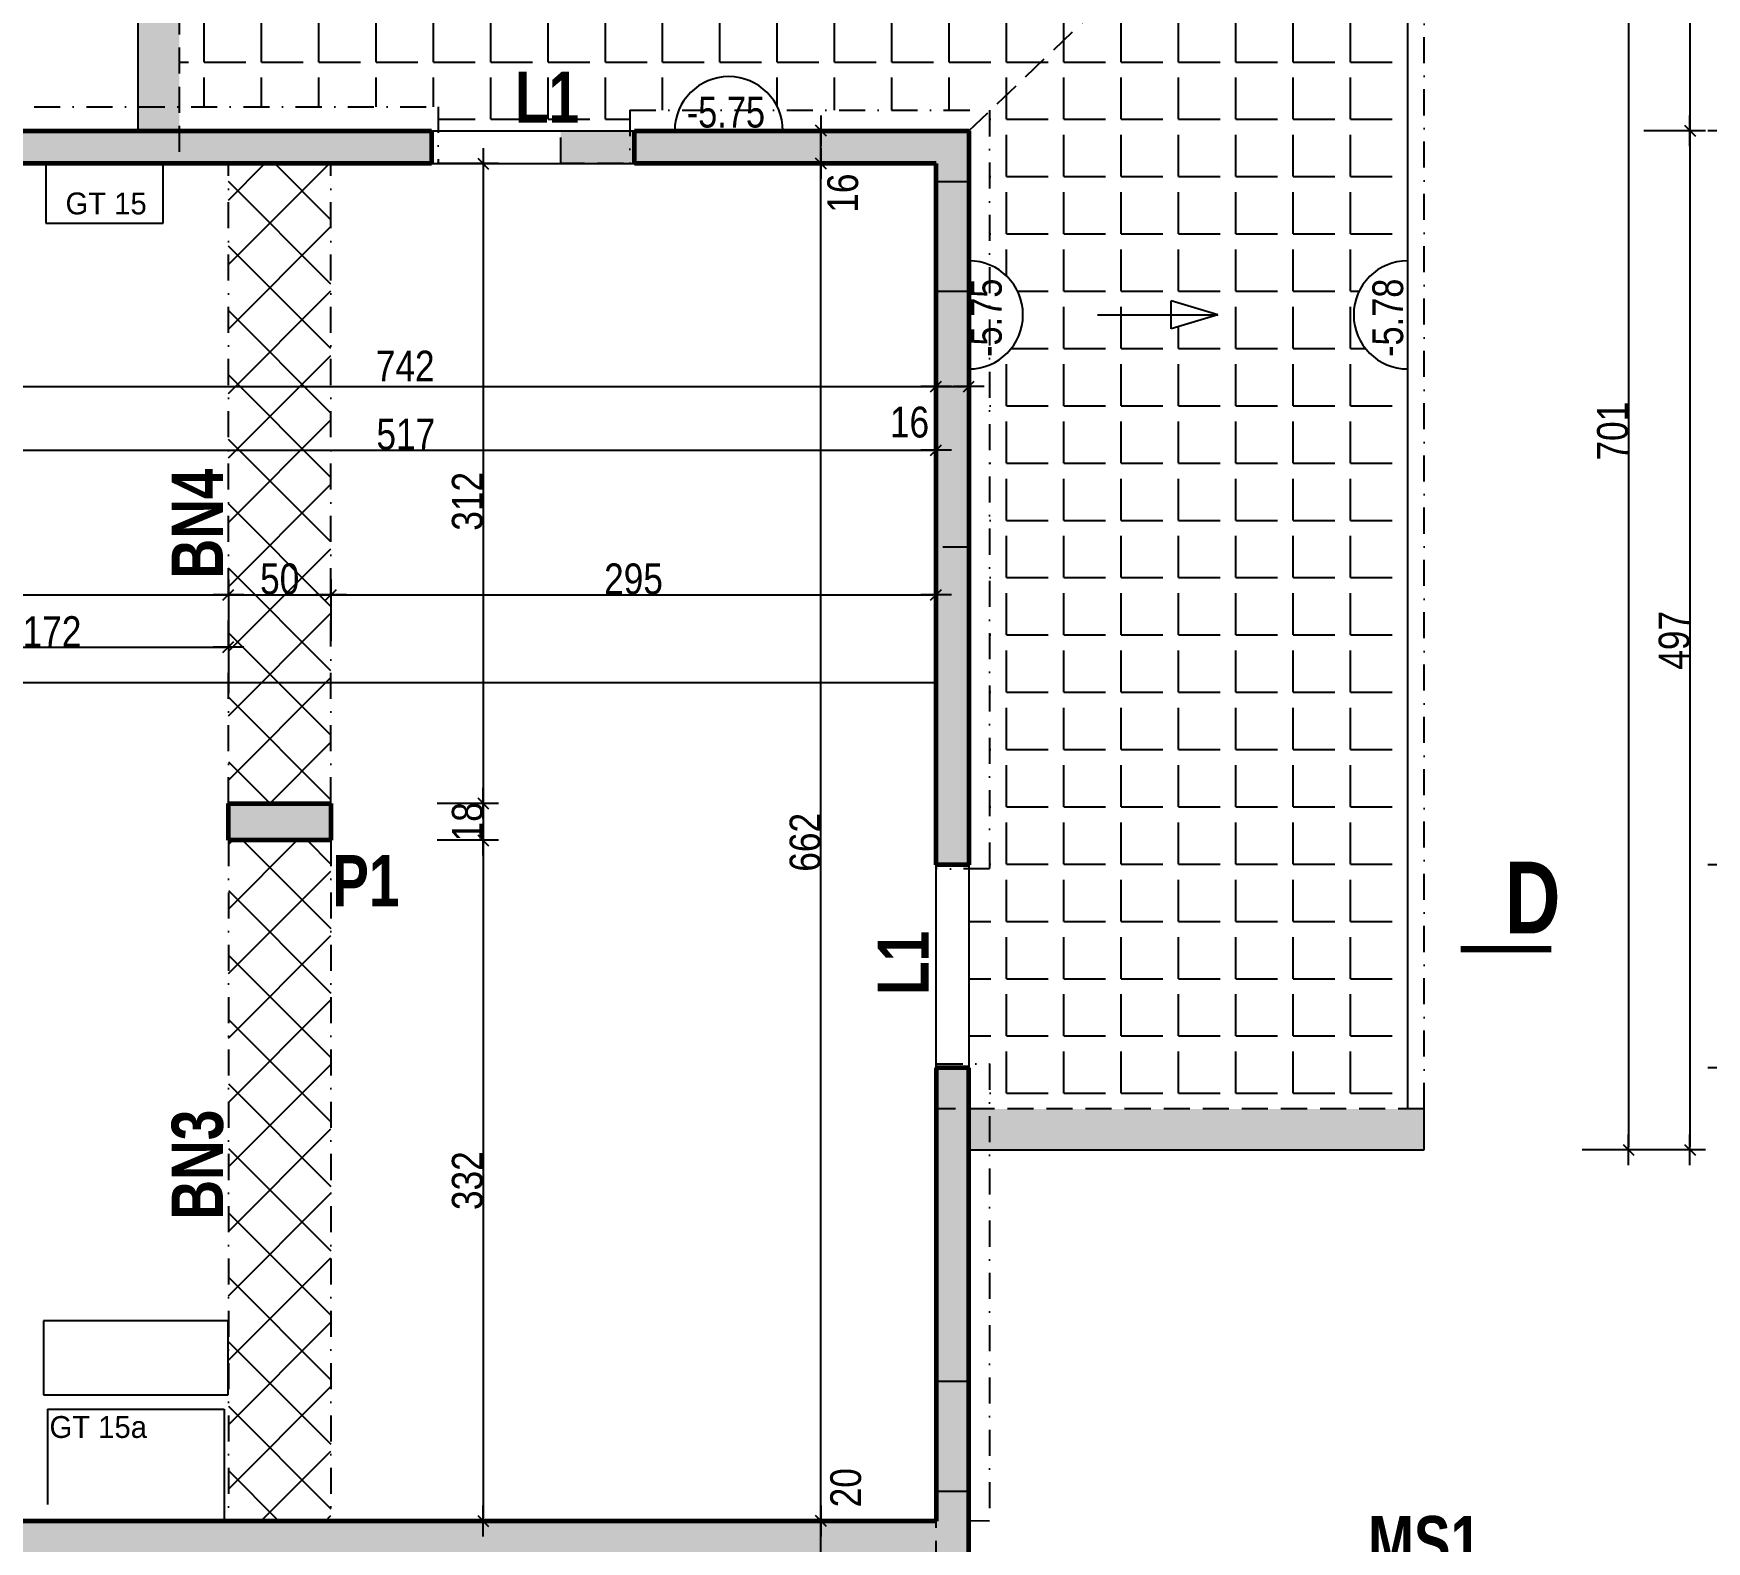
# Model space of a CAD drawing. Header units: centimetres. Extents: x 16433 to 114398, y -50094 to -12305.
# Drawn here: x 56272 to 57087, y -35311 to -34576 of the extents above; entities that cross this region are included whole.
import ezdxf
from ezdxf.enums import TextEntityAlignment as Align

# ---------------------------------------------------------------- set-up
doc = ezdxf.new("R2010")
doc.units = ezdxf.units.CM
doc.header["$LTSCALE"] = 0.5
doc.linetypes.add('CACHEX2', pattern=[19.05, 12.7, -6.35])
doc.linetypes.add('TIRETPTX2', pattern=[50.8, 25.4, -12.7, 0, -12.7])
doc.layers.get('DEFPOINTS').update_dxf_attribs({"linetype": 'CONTINUOUS'})
for name, color, linetype in [('01_cote_gen', 4, 'CONTINUOUS'), ('01_isolant ext', 2, 'TIRETPTX2'), ('01_linteaux', 2, 'CONTINUOUS'), ('01_murs_sup', 2, 'CACHEX2'), ('01_poch_BN', 9, 'CONTINUOUS'), ('01_poch_murs', 253, 'CONTINUOUS'), ('01_poch_poteaux', 250, 'CONTINUOUS'), ('01_resv', 32, 'CONTINUOUS'), ('01_texte', 230, 'CONTINUOUS'), ('AA_COTES', 2, 'CONTINUOUS')]:
    doc.layers.add(name, color=color, linetype=linetype)
doc.layers.add('01_murs_coup', color=5, linetype='CONTINUOUS', lineweight=60)
doc.styles.add('Geneva', font='')
doc.styles.add('impact', font='impact.ttf')
doc.styles.add('MATTE_TXT', font='arial.ttf')
doc.styles.add('STYLE2', font='ARIALN.TTF')
doc.styles.get('Geneva').set_extended_font_data('Geneva')
doc.dimstyles.new('JB50', dxfattribs={"dimscale": 0.1, "dimtxt": 150, "dimasz": 15, "dimexe": 0.1, "dimexo": 0.1, "dimgap": 0.09, "dimtad": 1, "dimdec": 1, "dimdsep": 46, "dimtxsty": 'STYLE2', "dimblk1": 'BOND_G', "dimblk2": 'BOND_D', "dimsah": 1, "dimcen": 1.5, "dimdle": 0.01, "dimse1": 1, "dimse2": 1, "dimclrd": 4, "dimclre": 2, "dimclrt": 6, "dimazin": 2, "dimtfac": 2.333333, "dimtdec": 1, "dimtix": 1, "dimtmove": 2, "dimatfit": 3, "dimldrblk": 'BOND_G', "dimfxl": 1, "dimtolj": 1, "dimtzin": 0, "dimarcsym": 0})
pattern_1 = [(135, (10416.925, 1704.3274), (-11.2253202, 9e-16), [7.9375, -7.9375])]

# ---------------------------------------------------------------- blocks, each defined once
blk = doc.blocks.new('BOND_G')
at = {"layer": 'AA_COTES', "color": 0}
for p, q in [((0, -5), (0, 15)), ((5, 0), (-5, 0)), ((1.77, 1.77), (-1.77, -1.77))]:
    blk.add_line(p, q, dxfattribs=at)
blk = doc.blocks.new('BOND_D')
at = {"layer": 'AA_COTES', "color": 0}
for p, q in [((5, 0), (-5, 0)), ((-1.77, -1.77), (1.77, 1.77)), ((0, 5), (0, -15))]:
    blk.add_line(p, q, dxfattribs=at)
blk = doc.blocks.new('*D3171')
at = {"layer": '01_cote_gen', "color": 4, "lineweight": -2, "transparency": 16777216}
blk.add_line((56713.31, -34747.96), (56726.31, -34747.96), dxfattribs=at)
at = {"layer": 'DEFPOINTS', "color": 0}
for p in [(56727.81, -34747.96), (56727.81, -34801.91), (56711.81, -34809.91)]:
    blk.add_point(p, dxfattribs=at)
at = {"layer": '01_cote_gen', "color": 4, "lineweight": -2, "transparency": 16777216, "xscale": 1.5, "yscale": 1.5, "zscale": 1.5, "rotation": 180}
blk.add_blockref('BOND_G', (56711.81, -34747.96), dxfattribs=at)
at = {"layer": '01_cote_gen', "color": 4, "lineweight": -2, "transparency": 16777216, "xscale": 1.5, "yscale": 1.5, "zscale": 1.5}
blk.add_blockref('BOND_D', (56727.81, -34747.96), dxfattribs=at)
at = {"layer": '01_cote_gen', "color": 6, "transparency": 16777216, "insert": (56698.87, -34765.41), "char_height": 15, "attachment_point": 5, "style": 'STYLE2'}
blk.add_mtext('\\A1;16', dxfattribs=at)
blk = doc.blocks.new('*D3175')
at = {"layer": '01_cote_gen', "color": 4, "lineweight": -2, "transparency": 16777216}
blk.add_line((55971.3, -34747.96), (56710.31, -34747.96), dxfattribs=at)
at = {"layer": 'DEFPOINTS', "color": 0}
for p in [(56711.81, -34747.96), (56711.81, -34778.59), (55969.8, -34791.05)]:
    blk.add_point(p, dxfattribs=at)
at = {"layer": '01_cote_gen', "color": 4, "lineweight": -2, "transparency": 16777216, "xscale": 1.5, "yscale": 1.5, "zscale": 1.5, "rotation": 180}
blk.add_blockref('BOND_G', (55969.8, -34747.96), dxfattribs=at)
at = {"layer": '01_cote_gen', "color": 4, "lineweight": -2, "transparency": 16777216, "xscale": 1.5, "yscale": 1.5, "zscale": 1.5}
blk.add_blockref('BOND_D', (56711.81, -34747.96), dxfattribs=at)
at = {"layer": '01_cote_gen', "color": 6, "transparency": 16777216, "insert": (56452.98, -34737.98), "char_height": 15, "attachment_point": 5, "style": 'STYLE2'}
blk.add_mtext('\\A1;742', dxfattribs=at)
blk = doc.blocks.new('*D3143')
at = {"layer": '01_cote_gen', "color": 4, "lineweight": -2, "transparency": 16777216}
blk.add_line((56196.3, -34778.97), (56710.31, -34778.97), dxfattribs=at)
at = {"layer": 'DEFPOINTS', "color": 0}
for p in [(56711.81, -34778.97), (56194.8, -34801.47), (56711.81, -34801.47)]:
    blk.add_point(p, dxfattribs=at)
at = {"layer": '01_cote_gen', "color": 4, "lineweight": -2, "transparency": 16777216, "xscale": 1.5, "yscale": 1.5, "zscale": 1.5, "rotation": 180}
blk.add_blockref('BOND_G', (56194.8, -34778.97), dxfattribs=at)
at = {"layer": '01_cote_gen', "color": 4, "lineweight": -2, "transparency": 16777216, "xscale": 1.5, "yscale": 1.5, "zscale": 1.5}
blk.add_blockref('BOND_D', (56711.81, -34778.97), dxfattribs=at)
at = {"layer": '01_cote_gen', "color": 6, "transparency": 16777216, "insert": (56453.31, -34771.3), "char_height": 15, "attachment_point": 5, "style": 'STYLE2'}
blk.add_mtext('\\A1;517', dxfattribs=at)
blk = doc.blocks.new('*D3193')
at = {"layer": '01_cote_gen', "color": 4, "lineweight": -2, "transparency": 16777216}
blk.add_line((56368.31, -34849.52), (56415.31, -34849.52), dxfattribs=at)
at = {"layer": 'DEFPOINTS', "color": 0}
for p in [(56416.81, -34849.52), (56366.81, -34896.62), (56416.81, -34896.63)]:
    blk.add_point(p, dxfattribs=at)
at = {"layer": '01_cote_gen', "color": 4, "lineweight": -2, "transparency": 16777216, "xscale": 1.5, "yscale": 1.5, "zscale": 1.5, "rotation": 180}
blk.add_blockref('BOND_G', (56366.81, -34849.52), dxfattribs=at)
at = {"layer": '01_cote_gen', "color": 4, "lineweight": -2, "transparency": 16777216, "xscale": 1.5, "yscale": 1.5, "zscale": 1.5}
blk.add_blockref('BOND_D', (56416.81, -34849.52), dxfattribs=at)
at = {"layer": '01_cote_gen', "color": 6, "transparency": 16777216, "insert": (56391.81, -34841.85), "char_height": 15, "attachment_point": 5, "style": 'STYLE2'}
blk.add_mtext('\\A1;50', dxfattribs=at)
blk = doc.blocks.new('*D3194')
at = {"layer": '01_cote_gen', "color": 4, "lineweight": -2, "transparency": 16777216}
blk.add_line((56418.31, -34849.52), (56710.31, -34849.52), dxfattribs=at)
at = {"layer": 'DEFPOINTS', "color": 0}
for p in [(56711.81, -34849.52), (56416.81, -34857.02), (56711.81, -34867.73)]:
    blk.add_point(p, dxfattribs=at)
at = {"layer": '01_cote_gen', "color": 4, "lineweight": -2, "transparency": 16777216, "xscale": 1.5, "yscale": 1.5, "zscale": 1.5, "rotation": 180}
blk.add_blockref('BOND_G', (56416.81, -34849.52), dxfattribs=at)
at = {"layer": '01_cote_gen', "color": 4, "lineweight": -2, "transparency": 16777216, "xscale": 1.5, "yscale": 1.5, "zscale": 1.5}
blk.add_blockref('BOND_D', (56711.81, -34849.52), dxfattribs=at)
at = {"layer": '01_cote_gen', "color": 6, "transparency": 16777216, "insert": (56564.31, -34841.85), "char_height": 15, "attachment_point": 5, "style": 'STYLE2'}
blk.add_mtext('\\A1;295', dxfattribs=at)
blk = doc.blocks.new('*D3198')
at = {"layer": '01_cote_gen', "color": 4, "lineweight": -2, "transparency": 16777216}
blk.add_line((55971.3, -34849.52), (56365.31, -34849.52), dxfattribs=at)
at = {"layer": 'DEFPOINTS', "color": 0}
for p in [(55969.8, -34843.63), (56366.81, -34849.52), (56366.81, -34864.83)]:
    blk.add_point(p, dxfattribs=at)
at = {"layer": '01_cote_gen', "color": 4, "lineweight": -2, "transparency": 16777216, "xscale": 1.5, "yscale": 1.5, "zscale": 1.5, "rotation": 180}
blk.add_blockref('BOND_G', (55969.8, -34849.52), dxfattribs=at)
at = {"layer": '01_cote_gen', "color": 4, "lineweight": -2, "transparency": 16777216, "xscale": 1.5, "yscale": 1.5, "zscale": 1.5}
blk.add_blockref('BOND_D', (56366.81, -34849.52), dxfattribs=at)
at = {"layer": '01_cote_gen', "color": 6, "transparency": 16777216, "insert": (56168.31, -34841.85), "char_height": 15, "attachment_point": 5, "style": 'STYLE2'}
blk.add_mtext('\\A1;397', dxfattribs=at)
blk = doc.blocks.new('*D3199')
at = {"layer": '01_cote_gen', "color": 4, "lineweight": -2, "transparency": 16777216}
blk.add_line((56196.3, -34875.02), (56365.31, -34875.02), dxfattribs=at)
at = {"layer": 'DEFPOINTS', "color": 0}
for p in [(56366.81, -34872.02), (56366.81, -34875.02), (56194.8, -34881.38)]:
    blk.add_point(p, dxfattribs=at)
at = {"layer": '01_cote_gen', "color": 4, "lineweight": -2, "transparency": 16777216, "xscale": 1.5, "yscale": 1.5, "zscale": 1.5, "rotation": 180}
blk.add_blockref('BOND_G', (56194.8, -34875.02), dxfattribs=at)
at = {"layer": '01_cote_gen', "color": 4, "lineweight": -2, "transparency": 16777216, "xscale": 1.5, "yscale": 1.5, "zscale": 1.5}
blk.add_blockref('BOND_D', (56366.81, -34875.02), dxfattribs=at)
at = {"layer": '01_cote_gen', "color": 6, "transparency": 16777216, "insert": (56280.81, -34867.48), "char_height": 15, "attachment_point": 5, "style": 'STYLE2'}
blk.add_mtext('\\A1;172', dxfattribs=at)
blk = doc.blocks.new('*D3598')
at = {"layer": '01_cote_gen', "color": 4, "lineweight": -2, "ltscale": 2, "transparency": 16777216}
blk.add_line((56655.7, -35319.73), (56655.7, -35302.73), dxfattribs=at)
at = {"layer": 'DEFPOINTS', "color": 0, "ltscale": 2}
for p in [(56655.7, -35301.23), (56678.2, -35301.23), (56678.2, -35321.23)]:
    blk.add_point(p, dxfattribs=at)
at = {"layer": '01_cote_gen', "color": 4, "lineweight": -2, "ltscale": 2, "transparency": 16777216, "xscale": 1.5, "yscale": 1.5, "zscale": 1.5}
for name, p, rotation in [('BOND_D', (56655.7, -35301.23), 90), ('BOND_G', (56655.7, -35321.23), 270)]:
    blk.add_blockref(name, p, dxfattribs=dict(at, rotation=rotation))
at = {"layer": '01_cote_gen', "color": 6, "ltscale": 2, "transparency": 16777216, "insert": (56667.85, -35284.98), "char_height": 15, "attachment_point": 5, "rotation": 90, "style": 'STYLE2'}
blk.add_mtext('\\A1;20', dxfattribs=at)
blk = doc.blocks.new('*D3599')
at = {"layer": '01_cote_gen', "color": 4, "lineweight": -2, "ltscale": 2, "transparency": 16777216}
blk.add_line((56655.7, -35299.73), (56655.7, -34640.73), dxfattribs=at)
at = {"layer": 'DEFPOINTS', "color": 0, "ltscale": 2}
for p in [(56655.7, -34639.23), (56673.66, -34639.23), (56648.2, -35301.23)]:
    blk.add_point(p, dxfattribs=at)
at = {"layer": '01_cote_gen', "color": 4, "lineweight": -2, "ltscale": 2, "transparency": 16777216, "xscale": 1.5, "yscale": 1.5, "zscale": 1.5}
for name, p, rotation in [('BOND_D', (56655.7, -34639.23), 90), ('BOND_G', (56655.7, -35301.23), 270)]:
    blk.add_blockref(name, p, dxfattribs=dict(at, rotation=rotation))
at = {"layer": '01_cote_gen', "color": 6, "ltscale": 2, "transparency": 16777216, "insert": (56648.03, -34970.23), "char_height": 15, "attachment_point": 5, "rotation": 90, "style": 'STYLE2'}
blk.add_mtext('\\A1;662', dxfattribs=at)
blk = doc.blocks.new('*D3600')
at = {"layer": '01_cote_gen', "color": 4, "lineweight": -2, "ltscale": 2, "transparency": 16777216}
blk.add_line((56655.7, -34637.73), (56655.7, -34624.73), dxfattribs=at)
at = {"layer": 'DEFPOINTS', "color": 0, "ltscale": 2}
for p in [(56655.7, -34623.23), (56678.2, -34623.23), (56678.2, -34639.23)]:
    blk.add_point(p, dxfattribs=at)
at = {"layer": '01_cote_gen', "color": 4, "lineweight": -2, "ltscale": 2, "transparency": 16777216, "xscale": 1.5, "yscale": 1.5, "zscale": 1.5}
for name, p, rotation in [('BOND_D', (56655.7, -34623.23), 90), ('BOND_G', (56655.7, -34639.23), 270)]:
    blk.add_blockref(name, p, dxfattribs=dict(at, rotation=rotation))
at = {"layer": '01_cote_gen', "color": 6, "ltscale": 2, "transparency": 16777216, "insert": (56666.4, -34653.65), "char_height": 15, "attachment_point": 5, "rotation": 90, "style": 'STYLE2'}
blk.add_mtext('\\A1;16', dxfattribs=at)
blk = doc.blocks.new('*D3601')
at = {"layer": '01_cote_gen', "color": 4, "lineweight": -2, "ltscale": 2, "transparency": 16777216}
blk.add_line((57110.5, -34624.73), (57110.5, -34979.69), dxfattribs=at)
at = {"layer": 'DEFPOINTS', "color": 0, "ltscale": 2}
for p in [(57027.85, -34623.23), (57027.85, -34981.19), (57110.5, -34981.19)]:
    blk.add_point(p, dxfattribs=at)
at = {"layer": '01_cote_gen', "color": 4, "lineweight": -2, "ltscale": 2, "transparency": 16777216, "xscale": 1.5, "yscale": 1.5, "zscale": 1.5}
for name, p, rotation in [('BOND_G', (57110.5, -34623.23), 90), ('BOND_D', (57110.5, -34981.19), 270)]:
    blk.add_blockref(name, p, dxfattribs=dict(at, rotation=rotation))
at = {"layer": '01_cote_gen', "color": 6, "ltscale": 2, "transparency": 16777216, "insert": (57102.84, -34802.21), "char_height": 15, "attachment_point": 5, "rotation": 90, "style": 'STYLE2'}
blk.add_mtext('\\A1;358', dxfattribs=at)
blk = doc.blocks.new('*D3602')
at = {"layer": '01_cote_gen', "color": 4, "lineweight": -2, "ltscale": 2, "transparency": 16777216}
blk.add_line((57110.5, -34982.69), (57110.5, -35078.69), dxfattribs=at)
at = {"layer": 'DEFPOINTS', "color": 0, "ltscale": 2}
for p in [(57088, -34981.19), (57027.85, -35080.19), (57110.5, -35080.19)]:
    blk.add_point(p, dxfattribs=at)
at = {"layer": '01_cote_gen', "color": 4, "lineweight": -2, "ltscale": 2, "transparency": 16777216, "xscale": 1.5, "yscale": 1.5, "zscale": 1.5}
for name, p, rotation in [('BOND_G', (57110.5, -34981.19), 90), ('BOND_D', (57110.5, -35080.19), 270)]:
    blk.add_blockref(name, p, dxfattribs=dict(at, rotation=rotation))
at = {"layer": '01_cote_gen', "color": 6, "ltscale": 2, "transparency": 16777216, "insert": (57102.84, -35030.69), "char_height": 15, "attachment_point": 5, "rotation": 90, "style": 'STYLE2'}
blk.add_mtext('\\A1;99', dxfattribs=at)
blk = doc.blocks.new('*D3603')
at = {"layer": '01_cote_gen', "color": 4, "lineweight": -2, "ltscale": 2, "transparency": 16777216}
blk.add_line((57110.5, -35081.69), (57110.5, -35568.7), dxfattribs=at)
at = {"layer": 'DEFPOINTS', "color": 0, "ltscale": 2}
for p in [(57088, -35080.19), (57014.54, -35570.2), (57110.5, -35570.2)]:
    blk.add_point(p, dxfattribs=at)
at = {"layer": '01_cote_gen', "color": 4, "lineweight": -2, "ltscale": 2, "transparency": 16777216, "xscale": 1.5, "yscale": 1.5, "zscale": 1.5}
for name, p, rotation in [('BOND_G', (57110.5, -35080.19), 90), ('BOND_D', (57110.5, -35570.2), 270)]:
    blk.add_blockref(name, p, dxfattribs=dict(at, rotation=rotation))
at = {"layer": '01_cote_gen', "color": 6, "ltscale": 2, "transparency": 16777216, "insert": (57102.84, -35325.39), "char_height": 15, "attachment_point": 5, "rotation": 90, "style": 'STYLE2'}
blk.add_mtext('\\A1;490', dxfattribs=at)
blk = doc.blocks.new('*D3605')
at = {"layer": '01_cote_gen', "color": 4, "lineweight": -2, "ltscale": 2, "transparency": 16777216}
blk.add_line((57049.37, -34420.73), (57049.37, -35118.73), dxfattribs=at)
at = {"layer": 'DEFPOINTS', "color": 0, "ltscale": 2}
for p in [(56858.6, -34419.23), (56858.6, -35120.23), (57049.37, -35120.23)]:
    blk.add_point(p, dxfattribs=at)
at = {"layer": '01_cote_gen', "color": 4, "lineweight": -2, "ltscale": 2, "transparency": 16777216, "xscale": 1.5, "yscale": 1.5, "zscale": 1.5}
for name, p, rotation in [('BOND_G', (57049.37, -34419.23), 90), ('BOND_D', (57049.37, -35120.23), 270)]:
    blk.add_blockref(name, p, dxfattribs=dict(at, rotation=rotation))
at = {"layer": '01_cote_gen', "color": 6, "ltscale": 2, "transparency": 16777216, "insert": (57041.7, -34769.73), "char_height": 15, "attachment_point": 5, "rotation": 90, "style": 'STYLE2'}
blk.add_mtext('\\A1;701', dxfattribs=at)
blk = doc.blocks.new('*D3606')
at = {"layer": '01_cote_gen', "color": 4, "lineweight": -2, "ltscale": 2, "transparency": 16777216}
blk.add_line((57079.37, -34420.73), (57079.37, -34621.73), dxfattribs=at)
at = {"layer": 'DEFPOINTS', "color": 0, "ltscale": 2}
for p in [(56873.79, -34419.23), (56727.81, -34623.23), (57079.37, -34623.23)]:
    blk.add_point(p, dxfattribs=at)
at = {"layer": '01_cote_gen', "color": 4, "lineweight": -2, "ltscale": 2, "transparency": 16777216, "xscale": 1.5, "yscale": 1.5, "zscale": 1.5}
for name, p, rotation in [('BOND_G', (57079.37, -34419.23), 90), ('BOND_D', (57079.37, -34623.23), 270)]:
    blk.add_blockref(name, p, dxfattribs=dict(at, rotation=rotation))
at = {"layer": '01_cote_gen', "color": 6, "ltscale": 2, "transparency": 16777216, "insert": (57071.7, -34521.23), "char_height": 15, "attachment_point": 5, "rotation": 90, "style": 'STYLE2'}
blk.add_mtext('\\A1;204', dxfattribs=at)
blk = doc.blocks.new('*D3607')
at = {"layer": '01_cote_gen', "color": 4, "lineweight": -2, "ltscale": 2, "transparency": 16777216}
blk.add_line((57079.37, -34624.73), (57079.37, -35118.73), dxfattribs=at)
at = {"layer": 'DEFPOINTS', "color": 0, "ltscale": 2}
for p in [(57056.87, -34623.23), (57056.87, -35120.23), (57079.37, -35120.23)]:
    blk.add_point(p, dxfattribs=at)
at = {"layer": '01_cote_gen', "color": 4, "lineweight": -2, "ltscale": 2, "transparency": 16777216, "xscale": 1.5, "yscale": 1.5, "zscale": 1.5}
for name, p, rotation in [('BOND_G', (57079.37, -34623.23), 90), ('BOND_D', (57079.37, -35120.23), 270)]:
    blk.add_blockref(name, p, dxfattribs=dict(at, rotation=rotation))
at = {"layer": '01_cote_gen', "color": 6, "ltscale": 2, "transparency": 16777216, "insert": (57071.7, -34871.73), "char_height": 15, "attachment_point": 5, "rotation": 90, "style": 'STYLE2'}
blk.add_mtext('\\A1;497', dxfattribs=at)
blk = doc.blocks.new('*D3608')
at = {"layer": '01_cote_gen', "color": 4, "lineweight": -2, "ltscale": 2, "transparency": 16777216}
blk.add_line((57172.83, -34624.73), (57172.83, -35327.74), dxfattribs=at)
at = {"layer": 'DEFPOINTS', "color": 0, "ltscale": 2}
for p in [(57148.27, -34623.23), (57043.13, -35329.24), (57172.83, -35329.24)]:
    blk.add_point(p, dxfattribs=at)
at = {"layer": '01_cote_gen', "color": 4, "lineweight": -2, "ltscale": 2, "transparency": 16777216, "xscale": 1.5, "yscale": 1.5, "zscale": 1.5}
for name, p, rotation in [('BOND_G', (57172.83, -34623.23), 90), ('BOND_D', (57172.83, -35329.24), 270)]:
    blk.add_blockref(name, p, dxfattribs=dict(at, rotation=rotation))
at = {"layer": '01_cote_gen', "color": 6, "ltscale": 2, "transparency": 16777216, "insert": (57165.16, -34976.24), "char_height": 15, "attachment_point": 5, "rotation": 90, "style": 'STYLE2'}
blk.add_mtext('\\A1;706', dxfattribs=at)
blk = doc.blocks.new('*D3611')
at = {"layer": '01_cote_gen', "color": 4, "lineweight": -2, "ltscale": 2, "transparency": 16777216}
blk.add_line((56491.04, -34640.73), (56491.04, -34949.73), dxfattribs=at)
at = {"layer": 'DEFPOINTS', "color": 0, "ltscale": 2}
for p in [(56442.01, -34639.23), (56416.81, -34951.23), (56491.04, -34951.23)]:
    blk.add_point(p, dxfattribs=at)
at = {"layer": '01_cote_gen', "color": 4, "lineweight": -2, "ltscale": 2, "transparency": 16777216, "xscale": 1.5, "yscale": 1.5, "zscale": 1.5}
for name, p, rotation in [('BOND_G', (56491.04, -34639.23), 90), ('BOND_D', (56491.04, -34951.23), 270)]:
    blk.add_blockref(name, p, dxfattribs=dict(at, rotation=rotation))
at = {"layer": '01_cote_gen', "color": 6, "ltscale": 2, "transparency": 16777216, "insert": (56483.38, -34803.94), "char_height": 15, "attachment_point": 5, "rotation": 90, "style": 'STYLE2'}
blk.add_mtext('\\A1;312', dxfattribs=at)
blk = doc.blocks.new('*D3612')
at = {"layer": '01_cote_gen', "color": 4, "lineweight": -2, "ltscale": 2, "transparency": 16777216}
blk.add_line((56491.04, -34952.73), (56491.04, -34967.73), dxfattribs=at)
at = {"layer": 'DEFPOINTS', "color": 0, "ltscale": 2}
for p in [(56468.54, -34951.23), (56416.81, -34969.23), (56491.04, -34969.23)]:
    blk.add_point(p, dxfattribs=at)
at = {"layer": '01_cote_gen', "color": 4, "lineweight": -2, "ltscale": 2, "transparency": 16777216, "xscale": 1.5, "yscale": 1.5, "zscale": 1.5}
for name, p, rotation in [('BOND_G', (56491.04, -34951.23), 90), ('BOND_D', (56491.04, -34969.23), 270)]:
    blk.add_blockref(name, p, dxfattribs=dict(at, rotation=rotation))
at = {"layer": '01_cote_gen', "color": 6, "ltscale": 2, "transparency": 16777216, "insert": (56483.38, -34960.23), "char_height": 15, "attachment_point": 5, "rotation": 90, "style": 'STYLE2'}
blk.add_mtext('\\A1;18', dxfattribs=at)
blk = doc.blocks.new('*D3613')
at = {"layer": '01_cote_gen', "color": 4, "lineweight": -2, "ltscale": 2, "transparency": 16777216}
blk.add_line((56491.04, -34970.73), (56491.04, -35299.73), dxfattribs=at)
at = {"layer": 'DEFPOINTS', "color": 0, "ltscale": 2}
for p in [(56416.81, -34969.23), (56464.89, -35301.23), (56491.04, -35301.23)]:
    blk.add_point(p, dxfattribs=at)
at = {"layer": '01_cote_gen', "color": 4, "lineweight": -2, "ltscale": 2, "transparency": 16777216, "xscale": 1.5, "yscale": 1.5, "zscale": 1.5}
for name, p, rotation in [('BOND_G', (56491.04, -34969.23), 90), ('BOND_D', (56491.04, -35301.23), 270)]:
    blk.add_blockref(name, p, dxfattribs=dict(at, rotation=rotation))
at = {"layer": '01_cote_gen', "color": 6, "ltscale": 2, "transparency": 16777216, "insert": (56483.38, -35135.23), "char_height": 15, "attachment_point": 5, "rotation": 90, "style": 'STYLE2'}
blk.add_mtext('\\A1;332', dxfattribs=at)

msp = doc.modelspace()

# ---------------------------------------------------------------- hatches: boundary and pattern name
at = {"layer": '01_murs_sup', "ltscale": 2}
h = msp.add_hatch(dxfattribs=at)
h.set_pattern_fill('DASH', color=256, scale=2.5, angle=135)
h.set_pattern_definition(pattern_1)
h.paths.add_polyline_path([(55969.814, -34639.232), (56342.816, -34639.232), (56342.816, -34411.229), (56322.816, -34411.229), (56322.816, -34623.232), (55807.815, -34623.232), (55807.815, -34639.232), (55951.814, -34639.232), (55951.814, -35102.232), (55880.814, -35102.232), (55880.814, -35265.232), (55898.814, -35265.232), (55898.814, -35120.232), (56022.81, -35120.232), (56022.81, -35198.237), (56040.81, -35198.236), (56040.81, -35102.231), (55969.814, -35102.232)])
h.paths.add_polyline_path([(56727.809, -34623.232), (56528.81, -34623.232), (56528.81, -34639.232), (56711.809, -34639.232), (56711.809, -34826.229), (56727.809, -34826.229)])
h.paths.add_polyline_path([(55623.811, -34623.232), (55447.815, -34623.232), (55447.815, -34639.232), (55623.811, -34639.232)])
h.paths.add_polyline_path([(55209.811, -34639.232), (55263.811, -34639.232), (55263.811, -34623.232), (55193.811, -34623.232), (55193.811, -34846.231), (55209.811, -34846.231)])
h = msp.add_hatch(dxfattribs=at)
h.set_pattern_fill('DASH', color=256, scale=2.5, angle=135)
h.set_pattern_definition(pattern_1)
h.paths.add_polyline_path([(56727.809, -35120.229), (56949.808, -35120.229), (56949.808, -35100.229), (56711.809, -35100.229), (56711.809, -35552.234), (56040.814, -35552.234), (56040.811, -35300.234), (56022.811, -35300.234), (56022.811, -35740.673), (56040.813, -35740.673), (56040.814, -35570.241), (56711.809, -35570.234), (56711.809, -35575.227), (56727.809, -35575.227)])
h.paths.add_polyline_path([(55898.814, -35367.229), (55880.814, -35367.229), (55880.814, -35628.228), (55209.82, -35628.228), (55209.798, -34945.23), (55063.794, -34945.23), (55063.794, -34965.23), (55193.798, -34965.23), (55193.821, -35646.217), (55421.807, -35646.221), (55421.807, -35665.222), (55437.807, -35665.222), (55437.807, -35646.221), (55880.814, -35646.228), (55880.814, -35740.673), (55898.814, -35740.673)])
at = {"layer": '01_poch_BN', "ltscale": 2}
h = msp.add_hatch(dxfattribs=at)
h.set_pattern_fill('ANGLE', color=256, scale=4)
h.set_pattern_definition([(0, (0, 0), (0, 27.94), [20.32, -7.62]), (90, (0, 0), (-27.94, 2e-15), [20.32, -7.62])])
h.paths.add_polyline_path([(56941.808, -34419.229), (56637.152, -34419.229, -1), (56584.385, -34419.229), (56342.816, -34419.229), (56342.816, -34611.574), (56469.106, -34611.574), (56469.106, -34623.232), (56562.515, -34623.232), (56562.515, -34613.231), (56586.352, -34613.237, -0.6713521), (56635.19, -34613.248), (56738.259, -34613.271)])
h.paths.add_polyline_path([(56603.978, -34504.124), (56610.769, -34481.423), (56617.559, -34504.124)], flags=16)
h.paths.add_polyline_path([(56753.386, -34526.216, -1), (56691.426, -34526.216, -1)], flags=16)
h.paths.add_polyline_path([(56941.808, -34419.229), (56737.812, -34613.696), (56737.814, -34688.599, -0.6708988), (56737.815, -34737.426), (56737.82, -34983.229), (56727.809, -34983.212), (56727.809, -35078.212), (56737.812, -35078.229), (56737.812, -35100.229), (56941.808, -35100.229), (56941.808, -34739.396, -1), (56941.808, -34686.629)])
h.paths.add_polyline_path([(56849.155, -34713.013), (56826.455, -34719.803), (56826.455, -34706.222)], flags=16)
h.paths.add_polyline_path([(56701.886, -34550.585), (56736.248, -34550.585), (56736.248, -34498.085), (56701.886, -34498.085)], flags=24)
h.paths.add_polyline_path([(56503.902, -34626.437), (56540.475, -34626.437), (56540.475, -34588.937), (56503.902, -34588.937)], flags=9)
h = msp.add_hatch(dxfattribs=at)
h.set_pattern_fill('ANSI37', color=256, scale=7)
h.paths.add_polyline_path([(56416.813, -34639.232), (56366.813, -34639.232), (56366.813, -34892.306), (56416.813, -34892.306)])
h.paths.add_polyline_path([(56416.813, -34892.306), (56366.813, -34892.306), (56366.813, -34951.228), (56416.813, -34951.231)])
h.paths.add_polyline_path([(56416.812, -34969.231), (56366.809, -34969.231), (56366.788, -35301.232), (56416.791, -35301.232)])
h.paths.add_polyline_path([(56378.588, -34857.386), (56405.201, -34857.386), (56405.201, -34826.158), (56378.588, -34826.158)], flags=24)
at = {"layer": '01_poch_murs', "ltscale": 2}
h = msp.add_hatch(color=256, dxfattribs=at)
h.dxf.hatch_style = 1
h.paths.add_polyline_path([(55407.818, -34623.232), (55193.811, -34623.232), (55193.811, -35040.23), (55209.811, -35040.23), (55209.811, -34639.232), (55407.818, -34639.232)])
h.paths.add_polyline_path([(55756.789, -34623.232), (55506.818, -34623.232), (55506.818, -34639.232), (55756.789, -34639.232)])
h.paths.add_polyline_path([(56074.778, -34623.232), (55855.778, -34623.232), (55855.778, -34639.232), (55951.814, -34639.232), (55951.814, -35102.236), (55876.839, -35102.236), (55876.839, -35120.236), (55951.814, -35120.236), (55951.814, -35301.232), (55969.814, -35301.232), (55969.814, -35120.236), (56044.814, -35120.236), (56044.814, -35102.236), (55969.814, -35102.236), (55969.814, -34639.232), (56074.778, -34639.232)])
h.paths.add_polyline_path([(56465.818, -34623.232), (56173.803, -34623.232), (56173.803, -34639.232), (56465.818, -34639.232)])
h.paths.add_polyline_path([(56727.822, -34623.232), (56564.828, -34623.232), (56564.828, -34639.232), (56711.822, -34639.232), (56711.822, -34981.186), (56727.822, -34981.186)])
h.paths.add_polyline_path([(56727.822, -35080.186), (56711.822, -35080.186), (56711.822, -35301.232), (55209.811, -35301.232), (55209.811, -35139.23), (55193.811, -35139.23), (55193.811, -35347.26), (55213.811, -35347.26), (55213.811, -35321.232), (56707.822, -35321.232), (56707.822, -35550.199), (56020.822, -35550.199), (56020.822, -35626.232), (55213.811, -35626.232), (55213.778, -35427.26), (55193.811, -35427.26), (55193.811, -35646.232), (56040.813, -35646.232), (56040.814, -35570.199), (56727.822, -35570.199)])
h.paths.add_polyline_path([(57072.304, -35329.237), (56737.836, -35329.287), (56737.822, -35349.237), (57072.304, -35349.237)])
at = {"layer": '01_poch_poteaux', "ltscale": 2}
h = msp.add_hatch(color=256, dxfattribs=at)
h.dxf.hatch_style = 1
h.paths.add_polyline_path([(56416.813, -34951.231), (56366.813, -34951.228), (56366.805, -34969.231), (56416.812, -34969.231)])

# ---------------------------------------------------------------- linework, layer by layer
at = {"layer": '01_cote_gen', "ltscale": 2}
msp.add_line((55193.799, -34892.306), (56711.809, -34892.306), dxfattribs=at)
at = {"layer": '01_isolant ext'}
for p, q in [((56949.808, -35100.229), (56949.808, -34411.229)), ((56170.091, -34611.574), (56469.106, -34611.574)), ((56469.106, -34611.574), (56469.106, -34639.232)), ((56562.515, -34613.231), (56562.515, -34639.232)), ((56562.515, -34613.231), (56737.812, -34613.27)), ((56737.812, -34613.27), (56737.82, -34983.229)), ((56366.813, -34951.228), (56366.813, -34639.232)), ((56416.813, -34951.231), (56416.813, -34639.232)), ((56366.809, -34969.231), (56366.788, -35301.232)), ((56416.812, -34969.231), (56416.791, -35301.232)), ((56737.82, -34983.229), (56712.109, -34983.186)), ((56712.109, -35078.186), (56737.812, -35078.229)), ((56737.812, -35078.229), (56737.812, -35301.215)), ((56737.812, -35301.215), (56728.109, -35301.172))]:
    msp.add_line(p, q, dxfattribs=at)
at = {"layer": '01_linteaux'}
for p, q in [((56322.816, -34623.232), (56322.816, -34411.229)), ((56941.808, -35100.229), (56941.808, -34419.229)), ((56465.806, -34623.232), (56564.815, -34623.232)), ((56465.806, -34639.232), (56564.815, -34639.232)), ((56711.809, -35080.186), (56711.809, -34981.186)), ((56727.809, -34981.186), (56727.809, -35080.186)), ((56949.808, -35120.229), (56949.808, -35100.229)), ((56727.809, -35120.229), (56949.808, -35120.229))]:
    msp.add_line(p, q, dxfattribs=at)
at = {"layer": '01_linteaux', "linetype": 'CACHEX2', "ltscale": 2}
for p, q in [((56342.816, -34411.229), (56342.816, -34639.232)), ((56727.809, -34623.232), (56941.808, -34419.229)), ((56949.808, -35100.229), (56727.809, -35100.229))]:
    msp.add_line(p, q, dxfattribs=at)
at = {"layer": '01_murs_coup'}
for p, q in [((56173.791, -34623.232), (56465.806, -34623.232)), ((56465.806, -34623.232), (56465.806, -34639.232)), ((56564.815, -34623.232), (56727.809, -34623.232)), ((56564.815, -34639.232), (56564.815, -34623.232)), ((56727.809, -34623.232), (56727.809, -34981.186)), ((56465.806, -34639.232), (56173.791, -34639.232)), ((56711.809, -34639.232), (56564.815, -34639.232)), ((56711.809, -34981.186), (56711.809, -34639.232)), ((56366.805, -34969.231), (56366.813, -34951.228)), ((56366.813, -34951.228), (56416.813, -34951.231)), ((56416.813, -34951.231), (56416.812, -34969.231)), ((56416.812, -34969.231), (56366.805, -34969.231)), ((56727.809, -34981.186), (56711.809, -34981.186)), ((56727.809, -35080.186), (56711.809, -35080.186)), ((56711.809, -35080.186), (56711.809, -35301.232)), ((56727.809, -35570.199), (56727.809, -35080.186)), ((56711.809, -35301.232), (55209.799, -35301.232))]:
    msp.add_line(p, q, dxfattribs=at)
at = {"layer": '01_murs_sup', "ltscale": 2}
for p, q in [((56322.816, -34623.232), (56322.816, -34411.229)), ((56342.816, -34411.229), (56342.816, -34639.232)), ((55807.815, -34623.232), (56322.816, -34623.232)), ((56528.81, -34623.232), (56727.809, -34623.232)), ((56528.81, -34639.232), (56528.81, -34623.232)), ((56727.809, -34623.232), (56727.809, -34826.229)), ((56342.816, -34639.232), (55969.814, -34639.232)), ((56711.809, -34639.232), (56528.81, -34639.232)), ((56711.809, -34826.229), (56711.809, -34639.232)), ((56727.809, -34826.229), (56711.809, -34826.229)), ((56949.808, -35100.229), (56711.809, -35100.229)), ((56711.809, -35552.234), (56711.809, -35100.229)), ((56949.808, -35120.229), (56949.808, -35100.229)), ((56727.809, -35120.229), (56949.808, -35120.229)), ((56727.809, -35120.229), (56727.809, -35575.227))]:
    msp.add_line(p, q, dxfattribs=at)
at = {"layer": '01_resv'}
for p, q in [((56277.862, -34639.264), (56277.862, -34668.264)), ((56334.965, -34668.264), (56334.965, -34639.264)), ((56711.809, -34647.912), (56727.809, -34647.912)), ((56277.862, -34668.264), (56334.965, -34668.264)), ((56711.809, -34701.512), (56727.809, -34701.512)), ((56366.692, -35203.672), (56276.692, -35203.672)), ((56276.692, -35203.672), (56276.692, -35239.672)), ((56366.692, -35239.672), (56366.692, -35203.672)), ((56711.809, -35233.034), (56727.809, -35233.034)), ((56276.692, -35239.672), (56366.692, -35239.672)), ((56278.692, -35246.672), (56278.692, -35293.172)), ((56278.692, -35246.672), (56364.692, -35246.672)), ((56364.692, -35246.672), (56364.692, -35301.232)), ((56711.809, -35286.634), (56727.809, -35286.634))]:
    msp.add_line(p, q, dxfattribs=at)
for points in [[(56711.809, -34647.912), (56727.809, -34647.912), (56727.809, -34701.512), (56711.809, -34701.512)], [(56711.809, -35233.034), (56727.809, -35233.034), (56727.809, -35286.634), (56711.809, -35286.634)]]:
    msp.add_solid(points, dxfattribs=at)
at = {"layer": '01_texte'}
for p, q in [((56849.155, -34713.013), (56826.455, -34706.222)), ((56826.455, -34719.803), (56826.455, -34706.222)), ((56790.532, -34713.013), (56849.155, -34713.013)), ((56849.155, -34713.013), (56826.455, -34719.803))]:
    msp.add_line(p, q, dxfattribs=at)
at = {"layer": '01_texte', "const_width": 3}
msp.add_lwpolyline([(56967.551, -35022.335), (57011.803, -35022.335)], dxfattribs=at)
at = {"layer": '01_texte'}
for centre, start, end in [((56610.769, -34623.232), 0, 180), ((56727.809, -34713.013), 270, 90), ((56941.808, -34713.013), 90, 270)]:
    msp.add_arc(centre, 26.384, start, end, dxfattribs=at)

# ---------------------------------------------------------------- texts
at = {"layer": '01_resv', "char_height": 10.65683, "attachment_point": 1, "line_spacing_factor": 0.25, "style": 'Geneva'}
for s, insert in [('\\pt36.457;GT 15', (56287.397, -34653.359)), ('\\pt36.457;GT 15a', (56279.601, -35250.045))]:
    msp.add_mtext(s, dxfattribs=dict(at, insert=insert))
at = {"layer": '01_texte', "style": 'impact'}
for s, p in [('L1', (56522.188, -34626.858)), ('P1', (56433.824, -35008.968)), ('MS1 ', (56953.731, -35331.28))]:
    msp.add_text(s, height=25, dxfattribs=at).set_placement(p, align=Align.BOTTOM_CENTER)
at = {"layer": '01_texte', "style": 'MATTE_TXT', "width": 0.8}
msp.add_text('-5.75', height=15, dxfattribs=at).set_placement((56609.339, -34626.153), align=Align.BOTTOM_CENTER)
for s, p in [('-5.75', (56748.319, -34714.442)), ('-5.78', (56944.025, -34714.442))]:
    msp.add_text(s, height=15, rotation=90, dxfattribs=at).set_placement(p, align=Align.BOTTOM_CENTER)
at = {"layer": '01_texte', "style": 'impact'}
for s, height, rotation, p in [('BN4', 25, 90, (56371.656, -34814.772)), ('D', 35, 360, (57002.657, -35025.187)), ('L1', 25, 90, (56715.777, -35029.056)), ('BN3', 25, 90, (56371.644, -35127.426))]:
    msp.add_text(s, height=height, rotation=rotation, dxfattribs=at).set_placement(p, align=Align.BOTTOM_CENTER)

# ---------------------------------------------------------------- dimensions: what is measured, and where the dimension line sits
at = {"layer": '01_cote_gen', "ltscale": 2}
for base, p1, p2, picture, middle in [((57079.37, -34623.232), (56873.788, -34419.229), (56727.809, -34623.232), '*D3606', (57071.703, -34521.231)), ((57049.37, -35120.229), (56858.605, -34419.229), (56858.605, -35120.229), '*D3605', (57041.703, -34769.729)), ((57110.503, -34981.186), (57027.848, -34623.232), (57027.848, -34981.186), '*D3601', (57102.835, -34802.209)), ((57172.829, -35329.241), (57148.273, -34623.232), (57043.131, -35329.241), '*D3608', (57165.161, -34976.236)), ((57079.37, -35120.229), (57056.87, -34623.232), (57056.87, -35120.229), '*D3607', (57071.703, -34871.73)), ((56655.699, -34639.232), (56648.199, -35301.232), (56673.66, -34639.232), '*D3599', (56648.032, -34970.232)), ((56491.044, -34969.231), (56468.544, -34951.231), (56416.812, -34969.231), '*D3612', (56483.377, -34960.231)), ((56491.044, -35301.232), (56416.812, -34969.231), (56464.891, -35301.232), '*D3613', (56483.377, -35135.231)), ((57110.503, -35080.186), (57088.003, -34981.186), (57027.848, -35080.186), '*D3602', (57102.835, -35030.686))]:
    dim = msp.add_linear_dim(base=base, p1=p1, p2=p2, angle=90, dimstyle='JB50', dxfattribs=at)
    dim.commit()
    dim.dimension.update_dxf_attribs({"geometry": picture, "text_midpoint": middle})
for base, p1, p2, picture, middle in [((56655.699, -34623.232), (56678.199, -34639.232), (56678.199, -34623.232), '*D3600', (56666.405, -34653.653)), ((56491.044, -34951.231), (56442.007, -34639.232), (56416.813, -34951.231), '*D3611', (56483.377, -34803.944)), ((57110.503, -35570.199), (57088.003, -35080.186), (57014.536, -35570.199), '*D3603', (57102.835, -35325.392)), ((56655.699, -35301.232), (56678.199, -35321.232), (56678.199, -35301.232), '*D3598', (56667.853, -35284.979))]:
    dim = msp.add_linear_dim(base=base, p1=p1, p2=p2, angle=90, dimstyle='JB50', dxfattribs=at)
    dim.commit()
    dim.dimension.update_dxf_attribs({"geometry": picture, "text_midpoint": middle, "dimtype": 160})
at = {"layer": '01_cote_gen'}
for base, p1, p2, picture, middle in [((56711.809, -34747.963), (55969.802, -34791.046), (56711.809, -34778.59), '*D3175', (56452.981, -34737.984)), ((56727.809, -34747.963), (56711.809, -34809.909), (56727.809, -34801.909), '*D3171', (56698.866, -34765.413))]:
    dim = msp.add_linear_dim(base=base, p1=p1, p2=p2, dimstyle='JB50', dxfattribs=at)
    dim.commit()
    dim.dimension.update_dxf_attribs({"geometry": picture, "text_midpoint": middle, "dimtype": 160})
for base, p1, p2, picture, middle in [((56711.809, -34778.967), (56194.802, -34801.467), (56711.809, -34801.467), '*D3143', (56453.306, -34771.299)), ((56366.813, -34849.521), (55969.802, -34843.627), (56366.813, -34864.826), '*D3198', (56168.307, -34841.853)), ((56416.813, -34849.521), (56366.813, -34896.623), (56416.813, -34896.626), '*D3193', (56391.813, -34841.853)), ((56711.809, -34849.521), (56416.813, -34857.021), (56711.809, -34867.729), '*D3194', (56564.311, -34841.853)), ((56366.813, -34875.017), (56194.802, -34881.376), (56366.813, -34872.021), '*D3199', (56280.807, -34867.478))]:
    dim = msp.add_linear_dim(base=base, p1=p1, p2=p2, dimstyle='JB50', dxfattribs=at)
    dim.commit()
    dim.dimension.update_dxf_attribs({"geometry": picture, "text_midpoint": middle})

doc.saveas('drawing.dxf')
